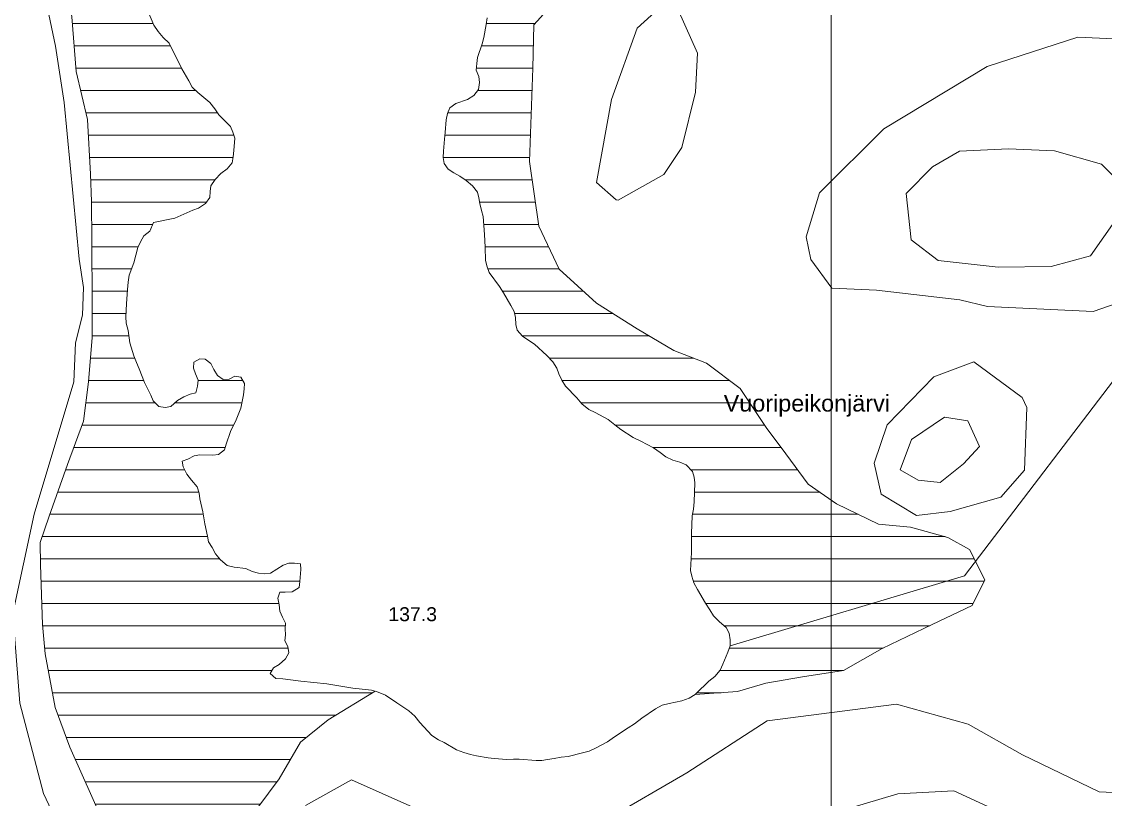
# Model space of a CAD drawing. Header units: millimetres. Extents: x 396621004 to 402046651, y 6785344214 to 6789799943.
# Drawn here: x 399961334 to 400155610, y 6787506448 to 6787645925 of the extents above; entities that cross this region are included whole.
import ezdxf
from ezdxf.xclip import XClip

# ---------------------------------------------------------------- set-up
doc = ezdxf.new("R2010")
doc.units = ezdxf.units.MM
doc.header["$MEASUREMENT"] = 0
doc.header["$XCLIPFRAME"] = 0
doc.layers.add('00 Tuodut piirustukset', color=7, linetype='Continuous')
for name, color, linetype, lineweight in [('02 Korkeuskayrat_Kynä_nro__2', 8, 'Continuous', 15), ('02 Nimistö_Kynä_nro__41', 7, 'Continuous', 35), ('02 Suot_Kynä_nro__101', 252, 'Continuous', 15), ('Scan 29 May 22 · 06·09·46_5_0_Kynä_nro__1', 7, 'Continuous', 13)]:
    doc.layers.add(name, color=color, linetype=linetype, lineweight=lineweight)
for name, color, linetype, lineweight, true_color in [('02 Korkeuskayrat_Kynä_nro__62', 7, 'Continuous', 20, 0xaaaaaa), ('02 Maaston rajat_Kynä_nro__82', 7, 'Continuous', 20, 0xaaaaaa), ('02 Suot_Kynä_nro__102', 7, 'Continuous', 15, 0xcccccc), ('02 Vesialueet_Kynä_nro__105', 7, 'Continuous', 15, 0xcae6ff)]:
    doc.layers.add(name, color=color, linetype=linetype, lineweight=lineweight, true_color=true_color)
doc.styles.add('LUOTU_TYYLI_5', font='')
doc.styles.get('LUOTU_TYYLI_5').set_extended_font_data('Arial')
picture_1 = doc.add_image_def('image2.tif', size_in_pixel=(4800, 4607))

# ---------------------------------------------------------------- blocks, each defined once
blk = doc.blocks.new('Piirustus_1_5', base_point=(400309650.450983, 6787462327.16161))
at = {"layer": 'Scan 29 May 22 · 06·09·46_5_0_Kynä_nro__1', "color": 7, "lineweight": 13}
image = blk.add_image(picture_1, insert=(400106450.4509832, 6787267311.606054), size_in_units=(406400.0000000233, 390031.11111111107), dxfattribs=at)
image.set_boundary_path([(-0.5, -0.5), (4799.5, 4606.5)])

msp = doc.modelspace()

# ---------------------------------------------------------------- hatches: boundary and pattern name
at = {"layer": '02 Suot_Kynä_nro__102', "linetype": 'Continuous', "lineweight": 15, "true_color": 0xcccccc}
h = msp.add_hatch(dxfattribs=at)
h.set_pattern_fill('KAJO___suo', color=254, style=0, pattern_type=2)
h.set_pattern_definition([(0, (1245072124.559879, 6788065563.660879), (0, 4000), [])])
h.paths.add_polyline_path([(399965575.3086034, 6787532544.166059), (399967344.2502383, 6787522931.967003), (399969989.2391587, 6787515790.333157), (399978084.2530203, 6787497586.168452), (399980788.2066623, 6787491694.820645), (399986676.2552469, 6787484383.147899), (399991587.1741657, 6787482382.690239), (399996557.057806, 6787481622.516328), (399999909.623381, 6787488474.083814), (400000945.7177671, 6787494185.390432), (400001594.3296996, 6787502167.216495), (400007507.6488785, 6787510129.037979), (400011348.779286, 6787516700.541393), (400016301.815863, 6787520711.459002), (400024725.3474572, 6787525862.637475), (400024068.3119928, 6787526022.674087), (400020690.4758235, 6787526362.751889), (400016040.6863831, 6787527192.941819), (400011365.6263484, 6787527633.042503), (400008147.83728, 6787528043.136323), (400006918.0016674, 6787528133.156919), (400005907.1778755, 6787528993.353713), (400006454.7074295, 6787530023.589408), (400007507.6488785, 6787530643.73128), (400008661.6727074, 6787531633.957824), (400009217.6257924, 6787532744.211824), (400009066.0022234, 6787533844.463538), (400008535.3197327, 6787534884.701521), (400008619.5550488, 6787535964.948657), (400008543.7432647, 6787537055.198081), (400008627.9785807, 6787538045.424623), (400008088.8725582, 6787539095.664895), (400007634.0018528, 6787540215.921184), (400007490.8018156, 6787541306.170609), (400007280.2135253, 6787542556.456646), (400007591.8841946, 6787543616.699205), (400008594.2844546, 6787543616.699205), (400009840.9671302, 6787543666.710648), (400011053.95568, 6787544426.884558), (400011222.4263119, 6787545497.129404), (400011382.4734122, 6787547647.62139), (400011306.6616279, 6787548657.852509), (400010245.2966466, 6787548817.889121), (400009234.4728557, 6787548817.889121), (400008206.8020005, 6787548437.802165), (400007069.6252358, 6787547747.644273), (400005924.0249393, 6787546987.470363), (400004837.3893632, 6787546917.454345), (400003767.6008509, 6787547007.474939), (400002630.4240857, 6787547327.548164), (400001518.5179154, 6787547877.674022), (399999446.3291427, 6787548117.72894), (399998149.1052777, 6787548377.788436), (399996995.0814496, 6787549388.019554), (399996076.9165053, 6787550468.266689), (399995470.4222308, 6787551598.525269), (399994855.5044241, 6787552648.765539), (399994628.0690708, 6787553668.998946), (399994181.6218967, 6787555869.502372), (399993802.562975, 6787557989.987492), (399993297.1510792, 6787560340.525241), (399993145.5275106, 6787561360.758648), (399992766.4685894, 6787562471.01265), (399991780.9153923, 6787563711.296399), (399990938.5622332, 6787564781.541246), (399990264.679706, 6787566071.836435), (399990113.0561365, 6787567082.067555), (399991149.1505226, 6787567472.156799), (399992277.9037569, 6787568072.294097), (399993297.1510792, 6787568222.328422), (399995613.622268, 6787568202.323844), (399996624.4460593, 6787568272.339863), (399997694.2345717, 6787569122.534368), (399998005.9052401, 6787570172.774638), (399998797.7172107, 6787572433.291796), (399999816.964533, 6787574513.767762), (400000600.3529711, 6787576624.250592), (400001088.9178038, 6787578974.788342), (400001248.9649045, 6787580045.033191), (400001257.388436, 6787581045.262021), (400000642.4706292, 6787582175.520598), (399999572.6821169, 6787582335.557211), (399998528.1641994, 6787581805.435931), (399997441.5286242, 6787581735.419912), (399996413.857769, 6787582435.580094), (399995807.3634945, 6787583565.838672), (399995268.2574724, 6787584606.076654), (399994249.0101496, 6787585386.255142), (399993255.033421, 6787585466.273449), (399992202.0919726, 6787584846.131574), (399992117.856656, 6787583775.886726), (399992496.9155781, 6787582735.648744), (399992951.7862841, 6787581625.394742), (399992867.5509684, 6787580545.147606), (399992539.0332361, 6787579334.870722), (399991519.7859129, 6787579104.81809), (399990399.4562106, 6787578654.715117), (399989262.2794455, 6787577974.559511), (399988099.8320856, 6787576904.314665), (399987080.5847633, 6787576754.28034), (399985934.9844663, 6787576914.316953), (399984932.5842068, 6787577924.548072), (399984477.7135009, 6787578964.786055), (399983340.5367353, 6787581215.30092), (399982371.8306019, 6787583685.866131), (399981916.9598955, 6787584806.122421), (399981470.5127209, 6787585996.394729), (399980720.818409, 6787588296.921038), (399980434.4183348, 6787590557.438192), (399980072.2064769, 6787591827.728806), (399980013.241755, 6787592987.994249), (399980114.3241349, 6787595298.522846), (399980316.4888926, 6787597909.120092), (399980417.5712725, 6787599219.41986), (399980594.4654357, 6787600439.699032), (399981462.0891895, 6787602690.2139), (399982144.3952491, 6787605420.838605), (399982607.6894861, 6787606461.076588), (399983231.0308248, 6787607501.314571), (399984300.8193371, 6787608341.506788), (399984966.2783329, 6787609911.866052), (399988815.832271, 6787610692.044539), (399992016.7742774, 6787612142.376343), (399993044.4451312, 6787612452.447279), (399994274.2807443, 6787613282.637208), (399995057.669183, 6787614372.886633), (399995141.9044987, 6787615453.133769), (399995217.716283, 6787616453.362598), (399996001.1047211, 6787617623.630328), (399997011.928512, 6787618703.877466), (399998165.952341, 6787619544.069684), (399999100.9643481, 6787620624.316819), (399999261.011448, 6787621694.561667), (399999345.2467637, 6787622844.824822), (399999522.1409273, 6787625005.319095), (399999218.8937904, 6787626105.570807), (399998755.599552, 6787627145.80879), (399996683.4107803, 6787629236.287045), (399995992.6811897, 6787630296.529605), (399995074.5162454, 6787631456.795048), (399992901.2450945, 6787633247.204653), (399991890.4213028, 6787634177.417465), (399991283.9270288, 6787635307.676042), (399990062.5149471, 6787637488.174891), (399988933.7617137, 6787639818.708065), (399988251.4556541, 6787641028.984948), (399987796.5849487, 6787642069.222931), (399986718.3729044, 6787643079.454051), (399985791.7844292, 6787644159.701187), (399985033.6665853, 6787645299.962053), (399984048.1133891, 6787647540.474632), (399983441.6191148, 6787648590.714904), (399982910.9366236, 6787649710.971193), (399982220.2070334, 6787650771.213753), (399980619.73603, 6787654071.968891), (399980333.3359563, 6787655322.25493), (399979499.4063282, 6787656552.536389), (399978294.8413107, 6787657882.840734), (399977191.3586718, 6787658663.019221), (399976509.0526125, 6787659803.280087), (399976205.8054746, 6787660823.513494), (399976129.9936904, 6787661833.74461), (399976450.0878912, 6787662974.005478), (399977081.8527604, 6787664084.259479), (399978176.9118683, 6787664304.309821), (399979255.1239121, 6787664224.291515), (399980249.1006397, 6787664144.273209), (399981276.7714944, 6787664444.341858), (399982397.1011962, 6787664904.44712), (399982708.7718661, 6787665954.687391), (399982793.0071813, 6787666954.916221), (399982489.7600442, 6787668065.170221), (399982489.7600442, 6787670075.63017), (399974984.3933944, 6787680588.035172), (399977275.5939875, 6787692640.792571), (399979979.5476289, 6787697021.794847), (399987131.1259528, 6787700202.522526), (399996262.2342005, 6787702783.112907), (400004871.0834894, 6787704893.595738), (400021195.887719, 6787708314.378337), (400028844.4544065, 6787704703.55226), (400036897.3506105, 6787700542.600328), (400044613.3055508, 6787694641.250232), (400048892.4596, 6787690170.227363), (400052548.2723124, 6787683218.636993), (400057930.909001, 6787675686.913905), (400061797.3100023, 6787667975.149628), (400063911.6164327, 6787661873.753765), (400044967.0938772, 6787656252.467741), (400044882.8585615, 6787654672.10619), (400045026.0585991, 6787653501.838458), (400045085.0233201, 6787651331.341898), (400045068.1762567, 6787650101.060435), (400044882.8585615, 6787647720.515821), (400044798.623246, 6787646640.268685), (400044621.7290822, 6787645419.989511), (400044208.9760343, 6787643059.449474), (400043888.8818336, 6787641929.190897), (400043080.2228006, 6787639518.639416), (400042920.1757002, 6787638448.394568), (400042819.0933207, 6787637218.113108), (400043273.9640276, 6787636097.856818), (400043425.5875962, 6787635007.607393), (400043248.6934325, 6787633787.328221), (400042389.49321, 6787632697.078796), (400041252.3164444, 6787631936.904885), (400039188.5512044, 6787631246.746993), (400038118.7626917, 6787630476.570794), (400037655.4684539, 6787629436.332811), (400037411.1860378, 6787628296.071945), (400037234.2918745, 6787626065.561655), (400037141.6330265, 6787624835.280193), (400036973.1623951, 6787622684.788209), (400036880.5035472, 6787621534.525055), (400037107.9388999, 6787620514.291647), (400037798.6684909, 6787619454.049088), (400038834.7628776, 6787618833.907214), (400039862.4337318, 6787618203.763051), (400041041.728155, 6787617423.584564), (400042128.3637305, 6787616483.369464), (400043038.1051425, 6787615333.10631), (400043265.5404958, 6787614312.872903), (400043501.3993803, 6787613282.637208), (400043787.7994546, 6787612032.351171), (400044091.046592, 6787611002.115477), (400044301.6348814, 6787607741.369489), (400044436.4113871, 6787605490.854624), (400044478.5290451, 6787603090.305431), (400044773.3526506, 6787601980.051431), (400045160.8351042, 6787600949.815736), (400046971.8943967, 6787598409.234508), (400047730.0122405, 6787597268.973641), (400049018.8125746, 6787594998.454198), (400049633.7303805, 6787593948.213926), (400049852.7422019, 6787592847.962214), (400049911.7069237, 6787591607.678464), (400050139.1422765, 6787590587.445058), (400051141.5425364, 6787589507.197922), (400052236.601643, 6787588727.019433), (400053272.6960292, 6787588106.87756), (400055504.9319023, 6787586076.413035), (400056574.7204142, 6787584906.145304), (400057257.0264738, 6787583775.886726), (400057644.5089264, 6787582735.648744), (400058175.1914176, 6787581615.392453), (400058857.4974762, 6787580555.149894), (400060862.2979957, 6787578464.671639), (400061780.4629395, 6787577394.426791), (400063018.7220837, 6787576364.191097), (400064130.6282541, 6787575814.06524), (400066506.0641633, 6787574543.774626), (400067668.5115236, 6787573603.559526), (400068755.1470997, 6787572753.365021), (400070970.5359081, 6787571343.042371), (400072309.8774322, 6787570692.893631), (400074609.5015576, 6787569512.623611), (400075780.3724484, 6787568642.42453), (400076799.6197717, 6787567872.248331), (400078071.5730425, 6787567302.117898), (400079351.9498442, 6787566892.024077), (400080472.279547, 6787566421.916528), (400081617.8798436, 6787565251.648796), (400081921.126981, 6787564221.4131), (400081996.9387653, 6787563211.181983), (400081887.4328549, 6787559820.40625), (400081786.3504754, 6787558510.106483), (400081533.6445274, 6787557299.829599), (400081440.9856803, 6787554139.106496), (400081407.2915536, 6787550738.328474), (400081230.39739, 6787547507.589354), (400081457.8327432, 6787546487.355947), (400081828.468133, 6787545297.08364), (400082510.7741926, 6787544086.806756), (400083942.7745633, 6787541656.250699), (400084692.4688753, 6787540435.971527), (400085383.1984664, 6787539375.728968), (400086461.4105096, 6787538285.479543), (400087615.4343381, 6787537275.248424), (400088154.5403607, 6787536225.008153), (400088373.552182, 6787535044.738133), (400088365.1286501, 6787533964.490997), (400087960.7991341, 6787532834.232419), (400087025.7871265, 6787530673.738147), (400086554.0693576, 6787529623.497875), (400085610.6338186, 6787528463.232433), (400084540.8453064, 6787527623.040215), (400082283.3388394, 6787525402.532213), (400082064.3270181, 6787525232.493312), (400089670.7760475, 6787525772.61688), (400094750.1655991, 6787527272.960125), (400101320.5202425, 6787528443.227856), (400108640.5691972, 6787529573.486434), (400115598.4062941, 6787533484.381159), (400124577.8909738, 6787537785.365128), (400131754.7398915, 6787541186.143149), (400133995.399296, 6787545827.20492), (400131266.1750588, 6787551228.440601), (400127366.0799314, 6787553428.944027), (400120703.0664401, 6787555269.365074), (400114966.6414249, 6787555809.488643), (400107393.8865217, 6787559450.321583), (400102314.4969705, 6787562961.124776), (400098330.1665258, 6787568422.374187), (400094809.1303196, 6787573113.447399), (400090159.3408802, 6787580115.049208), (400084128.0922585, 6787584676.092672), (400078240.0436739, 6787586976.618981), (400071669.6890306, 6787590817.497689), (400064391.7577335, 6787595438.554883), (400057695.0501164, 6787601539.950745), (400054072.9315311, 6787609241.712734), (400052405.0722753, 6787620844.367162), (400053003.1430188, 6787637598.200063), (400053146.3430558, 6787645359.975782), (400061367.7098917, 6787654462.058135), (400066573.4524165, 6787658462.973454), (400073632.371892, 6787659353.177114), (400082814.0213301, 6787667665.07869), (400081280.9385794, 6787677007.215961), (400078737.0320383, 6787686159.309754), (400078863.3850121, 6787693661.025979), (400079394.0675029, 6787699152.282255), (400081457.8327432, 6787705303.689559), (400085568.5161611, 6787712365.305099), (400089055.8582407, 6787721957.499578), (400094716.4714725, 6787729939.32564), (400097016.0955975, 6787735840.675735), (400096578.0719548, 6787746883.202018), (400092290.4943728, 6787751354.224886), (400086309.7869416, 6787751914.353032), (400078408.5143062, 6787754064.845016), (400070187.14747, 6787755465.165379), (400050391.8482244, 6787744732.710033), (400040174.1044002, 6787738581.30273), (400001653.2944211, 6787724288.03275), (400000010.7057595, 6787723767.913759), (399992185.2449088, 6787727348.73297), (399985715.9726449, 6787728178.922898), (399977848.3941362, 6787731079.586506), (399970789.4746598, 6787734950.472077), (399965347.8732502, 6787741231.909129), (399959341.8952239, 6787746303.069297), (399954313.0468616, 6787750814.101319), (399943219.2557522, 6787749363.769516), (399942216.8554927, 6787739401.490371), (399941964.1495447, 6787734400.346221), (399945897.9387994, 6787727938.867979), (399950252.9046338, 6787719947.039629), (399954144.5762303, 6787712745.392053), (399955298.6000588, 6787705913.829145), (399957884.6242579, 6787697521.909263), (399961397.2369323, 6787687819.689612), (399963376.7668575, 6787677457.318934), (399967226.3207954, 6787664484.35101), (399968439.3093449, 6787658663.019221), (399970343.0274853, 6787646790.30301), (399971101.1453291, 6787636978.058188), (399973164.9105691, 6787628356.085674), (399973670.3224649, 6787618563.84543), (399973838.7930973, 6787613672.726452), (399973923.0284134, 6787606591.106337), (399973981.9931344, 6787595518.573189), (399973981.9931344, 6787589267.143003), (399973333.3812019, 6787581345.330669), (399972440.4868528, 6787574293.717419), (399969525.9449204, 6787566481.930258), (399966266.0381936, 6787557259.820445), (399964623.449533, 6787552508.733503), (399964716.108381, 6787548527.822761), (399965095.1673027, 6787537825.374281)])

# ---------------------------------------------------------------- linework, layer by layer
at = {"layer": '02 Korkeuskayrat_Kynä_nro__2', "color": 8, "linetype": 'Continuous', "lineweight": 15, "flags": 128}
for points in [[(399974386.3226503, 6787488043.985416), (399965263.6379341, 6787507488.43387), (399961009.7544796, 6787523702.143202), (399959746.2247403, 6787539775.820498), (399963562.0845526, 6787557619.902824), (399970663.1216866, 6787581325.326093), (399970983.2158868, 6787588316.925613), (399972213.0514996, 6787593268.058322), (399972440.4868528, 6787598259.200183), (399971665.5219461, 6787603300.353486), (399968961.5683036, 6787631456.795048), (399967420.0620224, 6787641539.101652), (399961666.7899436, 6787668835.346421), (399952956.8582757, 6787697261.849765), (399941214.4552332, 6787724838.158607), (399929413.0874702, 6787751404.236329), (399916482.9664726, 6787775029.641292), (399905229.1282632, 6787791563.423849)], [(400163486.1834066, 6787507398.413275), (400154498.275196, 6787507808.507095), (400140784.7657607, 6787514440.024238), (400131021.8926433, 6787519901.273649), (400118176.0069618, 6787523492.095148), (400095011.2950785, 6787520551.422388), (400080564.9383941, 6787511199.282828), (400066169.1229001, 6787502857.374388)], [(400043004.4110159, 6787499906.69934), (400020446.1934071, 6787509958.99908), (400012224.8265717, 6787505327.939597)], [(400154944.7223705, 6787495775.754272), (400128477.9861017, 6787507998.550573), (400118437.1364412, 6787507458.427005), (400098136.4252998, 6787501387.038007)]]:
    msp.add_lwpolyline(points, dxfattribs=at)
for points in [[(400067921.2174711, 6787613962.792812), (400068266.5822672, 6787613882.774507), (400076487.9491024, 6787618513.833989), (400079714.1617031, 6787623364.943813), (400082165.4093971, 6787633267.209229), (400082485.5035979, 6787640258.80875), (400077953.6436002, 6787650481.147392), (400071686.5360944, 6787644759.838485), (400067087.2878439, 6787631956.909461), (400064408.6047972, 6787617063.502186)], [(400102002.8263011, 6787607331.27567), (400102819.9088655, 6787603280.348909), (400106585.2274888, 6787598109.165859), (400114579.1589708, 6787597739.081191), (400129514.0804878, 6787596048.694468), (400134467.1170648, 6787594828.415297), (400153445.3337461, 6787593948.213926), (400168708.7729952, 6787599259.429013), (400175068.5393482, 6787606971.193292), (400175894.0454444, 6787624955.307652), (400170401.9028449, 6787636217.884277), (400159687.1706575, 6787642719.371673), (400150699.2624465, 6787643129.465492), (400134441.8464701, 6787637878.264135), (400115910.0769629, 6787626705.708106), (400104369.8386794, 6787615223.081139)], [(400138249.2827505, 6787623094.88203), (400129471.9628298, 6787622704.792786), (400124603.161568, 6787619904.152062), (400119902.8309391, 6787615103.053679), (400120812.5723505, 6787606801.15439), (400125664.526549, 6787603090.305431), (400136370.8352053, 6787601890.030835), (400145889.4259061, 6787601990.053719), (400152973.6159767, 6787603950.502225), (400157758.1819223, 6787610762.060557), (400158027.7349336, 6787617253.545663), (400154902.6047119, 6787620394.264189), (400146487.4966501, 6787622744.801939)], [(400141534.4600726, 6787576714.271188), (400141130.1305557, 6787565481.701427), (400136901.5176955, 6787560670.600756), (400127770.4094478, 6787558090.010374), (400121730.7372948, 6787557369.845617), (400115396.2415357, 6787561160.712881), (400114149.5588601, 6787566721.985177), (400116474.4535799, 6787573623.564102), (400124872.7145793, 6787582245.536616), (400132007.445839, 6787584926.14988), (400140725.8010392, 6787578514.683081)], [(400126759.5856564, 6787575003.879888), (400130979.7749847, 6787574323.724283), (400133043.5402256, 6787569732.673955), (400130162.6924199, 6787566601.957717), (400126018.3148763, 6787563271.195713), (400122033.9844317, 6787563691.291821), (400118858.3130211, 6787565571.722022), (400120837.8429457, 6787570992.96228)]]:
    msp.add_lwpolyline(points, close=True, dxfattribs=at)
at = {"layer": '02 Maaston rajat_Kynä_nro__82', "color": 253, "linetype": 'Continuous', "lineweight": 20, "true_color": 0xaaaaaa, "flags": 128}
for points in [[(399973838.7930973, 6787613672.726452), (399973670.3224649, 6787618563.84543), (399973164.9105691, 6787628356.085674), (399971101.1453291, 6787636978.058188), (399970343.0274853, 6787646790.30301), (399968439.3093449, 6787658663.019221), (399967226.3207954, 6787664484.35101), (399963376.7668575, 6787677457.318934), (399961397.2369323, 6787687819.689612), (399957884.6242579, 6787697521.909263)], [(400061367.7098917, 6787654462.058135), (400053146.3430558, 6787645359.975782), (400053003.1430188, 6787637598.200063), (400052405.0722753, 6787620844.367162), (400054072.9315311, 6787609241.712734), (400057695.0501164, 6787601539.950745), (400064391.7577335, 6787595438.554883), (400071669.6890306, 6787590817.497689), (400078240.0436739, 6787586976.618981), (400084128.0922585, 6787584676.092672), (400090159.3408802, 6787580115.049208), (400094809.1303196, 6787573113.447399), (400098330.1665258, 6787568422.374187), (400102314.4969705, 6787562961.124776), (400107393.8865217, 6787559450.321583), (400114966.6414249, 6787555809.488643), (400120703.0664401, 6787555269.365074), (400127366.0799314, 6787553428.944027), (400131266.1750588, 6787551228.440601), (400133995.399296, 6787545827.20492), (400131754.7398915, 6787541186.143149), (400124577.8909738, 6787537785.365128), (400115598.4062941, 6787533484.381159), (400108640.5691972, 6787529573.486434), (400101320.5202425, 6787528443.227856), (400094750.1655991, 6787527272.960125), (400089670.7760475, 6787525772.61688), (400082064.3270181, 6787525232.493312)], [(399984048.1133891, 6787647540.474632), (399985033.6665853, 6787645299.962053), (399985791.7844292, 6787644159.701187), (399986718.3729044, 6787643079.454051), (399987796.5849487, 6787642069.222931), (399988251.4556541, 6787641028.984948), (399988933.7617137, 6787639818.708065), (399990062.5149471, 6787637488.174891), (399991283.9270288, 6787635307.676042), (399991890.4213028, 6787634177.417465), (399992901.2450945, 6787633247.204653), (399995074.5162454, 6787631456.795048), (399995992.6811897, 6787630296.529605), (399996683.4107803, 6787629236.287045), (399998755.599552, 6787627145.80879), (399999218.8937904, 6787626105.570807), (399999522.1409273, 6787625005.319095), (399999345.2467637, 6787622844.824822), (399999261.011448, 6787621694.561667), (399999100.9643481, 6787620624.316819), (399998165.952341, 6787619544.069684), (399997011.928512, 6787618703.877466), (399996001.1047211, 6787617623.630328), (399995217.716283, 6787616453.362598), (399995141.9044987, 6787615453.133769), (399995057.669183, 6787614372.886633), (399994274.2807443, 6787613282.637208), (399993044.4451312, 6787612452.447279), (399992016.7742774, 6787612142.376343), (399988815.832271, 6787610692.044539), (399984966.2783329, 6787609911.866052), (399984300.8193371, 6787608341.506788), (399983231.0308248, 6787607501.314571), (399982607.6894861, 6787606461.076588), (399982144.3952491, 6787605420.838605), (399981462.0891895, 6787602690.2139), (399980594.4654357, 6787600439.699032), (399980417.5712725, 6787599219.41986), (399980316.4888926, 6787597909.120092), (399980114.3241349, 6787595298.522846), (399980013.241755, 6787592987.994249), (399980072.2064769, 6787591827.728806), (399980434.4183348, 6787590557.438192), (399980720.818409, 6787588296.921038), (399981470.5127209, 6787585996.394729), (399981916.9598955, 6787584806.122421), (399982371.8306019, 6787583685.866131), (399983340.5367353, 6787581215.30092), (399984477.7135009, 6787578964.786055), (399984932.5842068, 6787577924.548072), (399985934.9844663, 6787576914.316953), (399987080.5847633, 6787576754.28034), (399988099.8320856, 6787576904.314665), (399989262.2794455, 6787577974.559511), (399990399.4562106, 6787578654.715117), (399991519.7859129, 6787579104.81809), (399992539.0332361, 6787579334.870722), (399992867.5509684, 6787580545.147606), (399992951.7862841, 6787581625.394742), (399992496.9155781, 6787582735.648744), (399992117.856656, 6787583775.886726), (399992202.0919726, 6787584846.131574), (399993255.033421, 6787585466.273449), (399994249.0101496, 6787585386.255142), (399995268.2574724, 6787584606.076654), (399995807.3634945, 6787583565.838672), (399996413.857769, 6787582435.580094), (399997441.5286242, 6787581735.419912), (399998528.1641994, 6787581805.435931), (399999572.6821169, 6787582335.557211), (400000642.4706292, 6787582175.520598), (400001257.388436, 6787581045.262021), (400001248.9649045, 6787580045.033191), (400001088.9178038, 6787578974.788342), (400000600.3529711, 6787576624.250592), (399999816.964533, 6787574513.767762), (399998797.7172107, 6787572433.291796), (399998005.9052401, 6787570172.774638), (399997694.2345717, 6787569122.534368), (399996624.4460593, 6787568272.339863), (399995613.622268, 6787568202.323844), (399993297.1510792, 6787568222.328422), (399992277.9037569, 6787568072.294097), (399991149.1505226, 6787567472.156799), (399990113.0561365, 6787567082.067555), (399990264.679706, 6787566071.836435), (399990938.5622332, 6787564781.541246), (399991780.9153923, 6787563711.296399), (399992766.4685894, 6787562471.01265), (399993145.5275106, 6787561360.758648), (399993297.1510792, 6787560340.525241), (399993802.562975, 6787557989.987492), (399994181.6218967, 6787555869.502372), (399994628.0690708, 6787553668.998946), (399994855.5044241, 6787552648.765539), (399995470.4222308, 6787551598.525269), (399996076.9165053, 6787550468.266689), (399996995.0814496, 6787549388.019554), (399998149.1052777, 6787548377.788436), (399999446.3291427, 6787548117.72894), (400001518.5179154, 6787547877.674022), (400002630.4240857, 6787547327.548164), (400003767.6008509, 6787547007.474939), (400004837.3893632, 6787546917.454345), (400005924.0249393, 6787546987.470363), (400007069.6252358, 6787547747.644273), (400008206.8020005, 6787548437.802165), (400009234.4728557, 6787548817.889121), (400010245.2966466, 6787548817.889121), (400011306.6616279, 6787548657.852509), (400011382.4734122, 6787547647.62139), (400011222.4263119, 6787545497.129404), (400011053.95568, 6787544426.884558), (400009840.9671302, 6787543666.710648), (400008594.2844546, 6787543616.699205), (400007591.8841946, 6787543616.699205), (400007280.2135253, 6787542556.456646), (400007490.8018156, 6787541306.170609), (400007634.0018528, 6787540215.921184), (400008088.8725582, 6787539095.664895), (400008627.9785807, 6787538045.424623), (400008543.7432647, 6787537055.198081), (400008619.5550488, 6787535964.948657), (400008535.3197327, 6787534884.701521), (400009066.0022234, 6787533844.463538), (400009217.6257924, 6787532744.211824), (400008661.6727074, 6787531633.957824), (400007507.6488785, 6787530643.73128), (400006454.7074295, 6787530023.589408), (400005907.1778755, 6787528993.353713), (400006918.0016674, 6787528133.156919), (400008147.83728, 6787528043.136323), (400011365.6263484, 6787527633.042503), (400016040.6863831, 6787527192.941819), (400020690.4758235, 6787526362.751889), (400024068.3119928, 6787526022.674087), (400024725.3474572, 6787525862.637475)], [(400088365.1286501, 6787533964.490997), (400088373.552182, 6787535044.738133), (400088154.5403607, 6787536225.008153), (400087615.4343381, 6787537275.248424), (400086461.4105096, 6787538285.479543), (400085383.1984664, 6787539375.728968), (400084692.4688753, 6787540435.971527), (400083942.7745633, 6787541656.250699), (400082510.7741926, 6787544086.806756), (400081828.468133, 6787545297.08364), (400081457.8327432, 6787546487.355947), (400081230.39739, 6787547507.589354), (400081407.2915536, 6787550738.328474), (400081440.9856803, 6787554139.106496), (400081533.6445274, 6787557299.829599), (400081786.3504754, 6787558510.106483), (400081887.4328549, 6787559820.40625), (400081996.9387653, 6787563211.181983), (400081921.126981, 6787564221.4131), (400081617.8798436, 6787565251.648796), (400080472.279547, 6787566421.916528), (400079351.9498442, 6787566892.024077), (400078071.5730425, 6787567302.117898), (400076799.6197717, 6787567872.248331), (400075780.3724484, 6787568642.42453), (400074609.5015576, 6787569512.623611), (400072309.8774322, 6787570692.893631), (400070970.5359081, 6787571343.042371), (400068755.1470997, 6787572753.365021), (400067668.5115236, 6787573603.559526), (400066506.0641633, 6787574543.774626), (400064130.6282541, 6787575814.06524), (400063018.7220837, 6787576364.191097), (400061780.4629395, 6787577394.426791), (400060862.2979957, 6787578464.671639), (400058857.4974762, 6787580555.149894), (400058175.1914176, 6787581615.392453), (400057644.5089264, 6787582735.648744), (400057257.0264738, 6787583775.886726), (400056574.7204142, 6787584906.145304), (400055504.9319023, 6787586076.413035), (400053272.6960292, 6787588106.87756), (400052236.601643, 6787588727.019433), (400051141.5425364, 6787589507.197922), (400050139.1422765, 6787590587.445058), (400049911.7069237, 6787591607.678464), (400049852.7422019, 6787592847.962214), (400049633.7303805, 6787593948.213926), (400049018.8125746, 6787594998.454198), (400047730.0122405, 6787597268.973641), (400046971.8943967, 6787598409.234508), (400045160.8351042, 6787600949.815736), (400044773.3526506, 6787601980.051431), (400044478.5290451, 6787603090.305431), (400044436.4113871, 6787605490.854624), (400044301.6348814, 6787607741.369489), (400044091.046592, 6787611002.115477), (400043787.7994546, 6787612032.351171), (400043501.3993803, 6787613282.637208), (400043265.5404958, 6787614312.872903), (400043038.1051425, 6787615333.10631), (400042128.3637305, 6787616483.369464), (400041041.728155, 6787617423.584564), (400039862.4337318, 6787618203.763051), (400038834.7628776, 6787618833.907214), (400037798.6684909, 6787619454.049088), (400037107.9388999, 6787620514.291647), (400036880.5035472, 6787621534.525055), (400036973.1623951, 6787622684.788209), (400037141.6330265, 6787624835.280193), (400037234.2918745, 6787626065.561655), (400037411.1860378, 6787628296.071945), (400037655.4684539, 6787629436.332811), (400038118.7626917, 6787630476.570794), (400039188.5512044, 6787631246.746993), (400041252.3164444, 6787631936.904885), (400042389.49321, 6787632697.078796), (400043248.6934325, 6787633787.328221), (400043425.5875962, 6787635007.607393), (400043273.9640276, 6787636097.856818), (400042819.0933207, 6787637218.113108), (400042920.1757002, 6787638448.394568), (400043080.2228006, 6787639518.639416), (400043888.8818336, 6787641929.190897), (400044208.9760343, 6787643059.449474), (400044621.7290822, 6787645419.989511), (400044798.623246, 6787646640.268685)], [(399973838.7930973, 6787613672.726452), (399973923.0284134, 6787606591.106337), (399973981.9931344, 6787595518.573189), (399973981.9931344, 6787589267.143003), (399973333.3812019, 6787581345.330669), (399972440.4868528, 6787574293.717419), (399969525.9449204, 6787566481.930258), (399966266.0381936, 6787557259.820445), (399964623.449533, 6787552508.733503), (399964716.108381, 6787548527.822761)], [(400024725.3474572, 6787525862.637475), (400016301.815863, 6787520711.459002), (400011348.779286, 6787516700.541393), (400007507.6488785, 6787510129.037979), (400001594.3296996, 6787502167.216495), (400000945.7177671, 6787494185.390432), (399999909.623381, 6787488474.083814), (399996557.057806, 6787481622.516328), (399991587.1741657, 6787482382.690239), (399986676.2552469, 6787484383.147899), (399980788.2066623, 6787491694.820645), (399978084.2530203, 6787497586.168452), (399969989.2391587, 6787515790.333157), (399967344.2502383, 6787522931.967003), (399965575.3086034, 6787532544.166059), (399965095.1673027, 6787537825.374281), (399964716.108381, 6787548527.822761)], [(400082064.3270181, 6787525232.493312), (400082283.3388394, 6787525402.532213), (400084540.8453064, 6787527623.040215), (400085610.6338186, 6787528463.232433), (400086554.0693576, 6787529623.497875), (400087025.7871265, 6787530673.738147), (400087960.7991341, 6787532834.232419), (400088365.1286501, 6787533964.490997)], [(400024725.3474572, 6787525862.637475), (400025272.8770102, 6787525692.598574), (400026544.8302815, 6787525132.470429), (400028600.17199, 6787523732.150067), (400030731.3254837, 6787522331.829706), (400031817.9610592, 6787521391.614605), (400032727.7024711, 6787520241.35145), (400034867.2794963, 6787517910.818277), (400036046.5739194, 6787517120.6375), (400037082.6683056, 6787516650.529951), (400039298.057115, 6787515320.225608), (400040578.4339172, 6787514840.115769), (400041791.422467, 6787514510.040256), (400042852.7874473, 6787514269.985336), (400044983.9409411, 6787513869.893805), (400046062.1529852, 6787513789.875498), (400048285.965326, 6787513609.834309), (400049524.2244697, 6787513669.848039), (400050535.0482615, 6787513669.848039), (400053601.2137613, 6787513429.793119), (400054603.6140208, 6787513429.793119), (400055622.8613446, 6787513579.827443), (400056802.1557668, 6787513799.877787), (400058057.2619748, 6787514009.925841), (400059295.5211194, 6787514139.955588), (400061898.3923818, 6787514790.104328), (400063086.1103369, 6787515080.170689), (400064206.4400383, 6787515610.291968), (400066379.71119, 6787516760.555122), (400067609.5468026, 6787517660.76107), (400070052.3709652, 6787519251.124909), (400071197.9712617, 6787520011.298819), (400072512.0421907, 6787520991.523072), (400074954.8663527, 6787522651.902931), (400076167.8549025, 6787523332.058536), (400077431.3846414, 6787523622.124896), (400079714.1617031, 6787524132.241599), (400080977.691442, 6787524572.342284), (400082064.3270181, 6787525232.493312)]]:
    msp.add_lwpolyline(points, dxfattribs=at)
at = {"layer": '02 Suot_Kynä_nro__101', "color": 252, "linetype": 'Continuous', "lineweight": 15, "flags": 128}
for points in [[(399978084.2530203, 6787497586.168452), (399969989.2391587, 6787515790.333157), (399967344.2502383, 6787522931.967003), (399965575.3086034, 6787532544.166059), (399965095.1673027, 6787537825.374281), (399964716.108381, 6787548527.822761), (399964623.449533, 6787552508.733503), (399966266.0381936, 6787557259.820445), (399969525.9449204, 6787566481.930258), (399972440.4868528, 6787574293.717419), (399973333.3812019, 6787581345.330669), (399973981.9931344, 6787589267.143003), (399973981.9931344, 6787595518.573189), (399973923.0284134, 6787606591.106337), (399973838.7930973, 6787613672.726452), (399973670.3224649, 6787618563.84543), (399973164.9105691, 6787628356.085674), (399971101.1453291, 6787636978.058188), (399970343.0274853, 6787646790.30301), (399968439.3093449, 6787658663.019221), (399967226.3207954, 6787664484.35101), (399963376.7668575, 6787677457.318934), (399961397.2369323, 6787687819.689612), (399957884.6242579, 6787697521.909263)], [(400061367.7098917, 6787654462.058135), (400053146.3430558, 6787645359.975782), (400053003.1430188, 6787637598.200063), (400052405.0722753, 6787620844.367162), (400054072.9315311, 6787609241.712734), (400057695.0501164, 6787601539.950745), (400064391.7577335, 6787595438.554883), (400071669.6890306, 6787590817.497689), (400078240.0436739, 6787586976.618981), (400084128.0922585, 6787584676.092672), (400090159.3408802, 6787580115.049208), (400094809.1303196, 6787573113.447399), (400098330.1665258, 6787568422.374187), (400102314.4969705, 6787562961.124776), (400107393.8865217, 6787559450.321583), (400114966.6414249, 6787555809.488643), (400120703.0664401, 6787555269.365074), (400127366.0799314, 6787553428.944027), (400131266.1750588, 6787551228.440601), (400133995.399296, 6787545827.20492), (400131754.7398915, 6787541186.143149), (400124577.8909738, 6787537785.365128), (400115598.4062941, 6787533484.381159), (400108640.5691972, 6787529573.486434), (400101320.5202425, 6787528443.227856), (400094750.1655991, 6787527272.960125), (400089670.7760475, 6787525772.61688), (400082064.3270181, 6787525232.493312), (400082283.3388394, 6787525402.532213), (400084540.8453064, 6787527623.040215), (400085610.6338186, 6787528463.232433), (400086554.0693576, 6787529623.497875), (400087025.7871265, 6787530673.738147), (400087960.7991341, 6787532834.232419), (400088365.1286501, 6787533964.490997), (400088373.552182, 6787535044.738133), (400088154.5403607, 6787536225.008153), (400087615.4343381, 6787537275.248424), (400086461.4105096, 6787538285.479543), (400085383.1984664, 6787539375.728968), (400084692.4688753, 6787540435.971527), (400083942.7745633, 6787541656.250699), (400082510.7741926, 6787544086.806756), (400081828.468133, 6787545297.08364), (400081457.8327432, 6787546487.355947), (400081230.39739, 6787547507.589354), (400081407.2915536, 6787550738.328474), (400081440.9856803, 6787554139.106496), (400081533.6445274, 6787557299.829599), (400081786.3504754, 6787558510.106483), (400081887.4328549, 6787559820.40625), (400081996.9387653, 6787563211.181983), (400081921.126981, 6787564221.4131), (400081617.8798436, 6787565251.648796), (400080472.279547, 6787566421.916528), (400079351.9498442, 6787566892.024077), (400078071.5730425, 6787567302.117898), (400076799.6197717, 6787567872.248331), (400075780.3724484, 6787568642.42453), (400074609.5015576, 6787569512.623611), (400072309.8774322, 6787570692.893631), (400070970.5359081, 6787571343.042371), (400068755.1470997, 6787572753.365021), (400067668.5115236, 6787573603.559526), (400066506.0641633, 6787574543.774626), (400064130.6282541, 6787575814.06524), (400063018.7220837, 6787576364.191097), (400061780.4629395, 6787577394.426791), (400060862.2979957, 6787578464.671639), (400058857.4974762, 6787580555.149894), (400058175.1914176, 6787581615.392453), (400057644.5089264, 6787582735.648744), (400057257.0264738, 6787583775.886726), (400056574.7204142, 6787584906.145304), (400055504.9319023, 6787586076.413035), (400053272.6960292, 6787588106.87756), (400052236.601643, 6787588727.019433), (400051141.5425364, 6787589507.197922), (400050139.1422765, 6787590587.445058), (400049911.7069237, 6787591607.678464), (400049852.7422019, 6787592847.962214), (400049633.7303805, 6787593948.213926), (400049018.8125746, 6787594998.454198), (400047730.0122405, 6787597268.973641), (400046971.8943967, 6787598409.234508), (400045160.8351042, 6787600949.815736), (400044773.3526506, 6787601980.051431), (400044478.5290451, 6787603090.305431), (400044436.4113871, 6787605490.854624), (400044301.6348814, 6787607741.369489), (400044091.046592, 6787611002.115477), (400043787.7994546, 6787612032.351171), (400043501.3993803, 6787613282.637208), (400043265.5404958, 6787614312.872903), (400043038.1051425, 6787615333.10631), (400042128.3637305, 6787616483.369464), (400041041.728155, 6787617423.584564), (400039862.4337318, 6787618203.763051), (400038834.7628776, 6787618833.907214), (400037798.6684909, 6787619454.049088), (400037107.9388999, 6787620514.291647), (400036880.5035472, 6787621534.525055), (400036973.1623951, 6787622684.788209), (400037141.6330265, 6787624835.280193), (400037234.2918745, 6787626065.561655), (400037411.1860378, 6787628296.071945), (400037655.4684539, 6787629436.332811), (400038118.7626917, 6787630476.570794), (400039188.5512044, 6787631246.746993), (400041252.3164444, 6787631936.904885), (400042389.49321, 6787632697.078796), (400043248.6934325, 6787633787.328221), (400043425.5875962, 6787635007.607393), (400043273.9640276, 6787636097.856818), (400042819.0933207, 6787637218.113108), (400042920.1757002, 6787638448.394568), (400043080.2228006, 6787639518.639416), (400043888.8818336, 6787641929.190897), (400044208.9760343, 6787643059.449474), (400044621.7290822, 6787645419.989511), (400044798.623246, 6787646640.268685)], [(399984048.1133891, 6787647540.474632), (399985033.6665853, 6787645299.962053), (399985791.7844292, 6787644159.701187), (399986718.3729044, 6787643079.454051), (399987796.5849487, 6787642069.222931), (399988251.4556541, 6787641028.984948), (399988933.7617137, 6787639818.708065), (399990062.5149471, 6787637488.174891), (399991283.9270288, 6787635307.676042), (399991890.4213028, 6787634177.417465), (399992901.2450945, 6787633247.204653), (399995074.5162454, 6787631456.795048), (399995992.6811897, 6787630296.529605), (399996683.4107803, 6787629236.287045), (399998755.599552, 6787627145.80879), (399999218.8937904, 6787626105.570807), (399999522.1409273, 6787625005.319095), (399999345.2467637, 6787622844.824822), (399999261.011448, 6787621694.561667), (399999100.9643481, 6787620624.316819), (399998165.952341, 6787619544.069684), (399997011.928512, 6787618703.877466), (399996001.1047211, 6787617623.630328), (399995217.716283, 6787616453.362598), (399995141.9044987, 6787615453.133769), (399995057.669183, 6787614372.886633), (399994274.2807443, 6787613282.637208), (399993044.4451312, 6787612452.447279), (399992016.7742774, 6787612142.376343), (399988815.832271, 6787610692.044539), (399984966.2783329, 6787609911.866052), (399984300.8193371, 6787608341.506788), (399983231.0308248, 6787607501.314571), (399982607.6894861, 6787606461.076588), (399982144.3952491, 6787605420.838605), (399981462.0891895, 6787602690.2139), (399980594.4654357, 6787600439.699032), (399980417.5712725, 6787599219.41986), (399980316.4888926, 6787597909.120092), (399980114.3241349, 6787595298.522846), (399980013.241755, 6787592987.994249), (399980072.2064769, 6787591827.728806), (399980434.4183348, 6787590557.438192), (399980720.818409, 6787588296.921038), (399981470.5127209, 6787585996.394729), (399981916.9598955, 6787584806.122421), (399982371.8306019, 6787583685.866131), (399983340.5367353, 6787581215.30092), (399984477.7135009, 6787578964.786055), (399984932.5842068, 6787577924.548072), (399985934.9844663, 6787576914.316953), (399987080.5847633, 6787576754.28034), (399988099.8320856, 6787576904.314665), (399989262.2794455, 6787577974.559511), (399990399.4562106, 6787578654.715117), (399991519.7859129, 6787579104.81809), (399992539.0332361, 6787579334.870722), (399992867.5509684, 6787580545.147606), (399992951.7862841, 6787581625.394742), (399992496.9155781, 6787582735.648744), (399992117.856656, 6787583775.886726), (399992202.0919726, 6787584846.131574), (399993255.033421, 6787585466.273449), (399994249.0101496, 6787585386.255142), (399995268.2574724, 6787584606.076654), (399995807.3634945, 6787583565.838672), (399996413.857769, 6787582435.580094), (399997441.5286242, 6787581735.419912), (399998528.1641994, 6787581805.435931), (399999572.6821169, 6787582335.557211), (400000642.4706292, 6787582175.520598), (400001257.388436, 6787581045.262021), (400001248.9649045, 6787580045.033191), (400001088.9178038, 6787578974.788342), (400000600.3529711, 6787576624.250592), (399999816.964533, 6787574513.767762), (399998797.7172107, 6787572433.291796), (399998005.9052401, 6787570172.774638), (399997694.2345717, 6787569122.534368), (399996624.4460593, 6787568272.339863), (399995613.622268, 6787568202.323844), (399993297.1510792, 6787568222.328422), (399992277.9037569, 6787568072.294097), (399991149.1505226, 6787567472.156799), (399990113.0561365, 6787567082.067555), (399990264.679706, 6787566071.836435), (399990938.5622332, 6787564781.541246), (399991780.9153923, 6787563711.296399), (399992766.4685894, 6787562471.01265), (399993145.5275106, 6787561360.758648), (399993297.1510792, 6787560340.525241), (399993802.562975, 6787557989.987492), (399994181.6218967, 6787555869.502372), (399994628.0690708, 6787553668.998946), (399994855.5044241, 6787552648.765539), (399995470.4222308, 6787551598.525269), (399996076.9165053, 6787550468.266689), (399996995.0814496, 6787549388.019554), (399998149.1052777, 6787548377.788436), (399999446.3291427, 6787548117.72894), (400001518.5179154, 6787547877.674022), (400002630.4240857, 6787547327.548164), (400003767.6008509, 6787547007.474939), (400004837.3893632, 6787546917.454345), (400005924.0249393, 6787546987.470363), (400007069.6252358, 6787547747.644273), (400008206.8020005, 6787548437.802165), (400009234.4728557, 6787548817.889121), (400010245.2966466, 6787548817.889121), (400011306.6616279, 6787548657.852509), (400011382.4734122, 6787547647.62139), (400011222.4263119, 6787545497.129404), (400011053.95568, 6787544426.884558), (400009840.9671302, 6787543666.710648), (400008594.2844546, 6787543616.699205), (400007591.8841946, 6787543616.699205), (400007280.2135253, 6787542556.456646), (400007490.8018156, 6787541306.170609), (400007634.0018528, 6787540215.921184), (400008088.8725582, 6787539095.664895), (400008627.9785807, 6787538045.424623), (400008543.7432647, 6787537055.198081), (400008619.5550488, 6787535964.948657), (400008535.3197327, 6787534884.701521), (400009066.0022234, 6787533844.463538), (400009217.6257924, 6787532744.211824), (400008661.6727074, 6787531633.957824), (400007507.6488785, 6787530643.73128), (400006454.7074295, 6787530023.589408), (400005907.1778755, 6787528993.353713), (400006918.0016674, 6787528133.156919), (400008147.83728, 6787528043.136323), (400011365.6263484, 6787527633.042503), (400016040.6863831, 6787527192.941819), (400020690.4758235, 6787526362.751889), (400024068.3119928, 6787526022.674087), (400024725.3474572, 6787525862.637475), (400016301.815863, 6787520711.459002), (400011348.779286, 6787516700.541393), (400007507.6488785, 6787510129.037979), (400001594.3296996, 6787502167.216495)]]:
    msp.add_lwpolyline(points, dxfattribs=at)
at = {"layer": '02 Vesialueet_Kynä_nro__105', "color": 254, "linetype": 'Continuous', "lineweight": 15, "true_color": 0xcae6ff, "flags": 128}
for points in [[(400044798.623246, 6787646640.268685), (400044621.7290822, 6787645419.989511), (400044208.9760343, 6787643059.449474), (400043888.8818336, 6787641929.190897), (400043080.2228006, 6787639518.639416), (400042920.1757002, 6787638448.394568), (400042819.0933207, 6787637218.113108), (400043273.9640276, 6787636097.856818), (400043425.5875962, 6787635007.607393), (400043248.6934325, 6787633787.328221), (400042389.49321, 6787632697.078796), (400041252.3164444, 6787631936.904885), (400039188.5512044, 6787631246.746993), (400038118.7626917, 6787630476.570794), (400037655.4684539, 6787629436.332811), (400037411.1860378, 6787628296.071945), (400037234.2918745, 6787626065.561655), (400037141.6330265, 6787624835.280193), (400036973.1623951, 6787622684.788209), (400036880.5035472, 6787621534.525055), (400037107.9388999, 6787620514.291647), (400037798.6684909, 6787619454.049088), (400038834.7628776, 6787618833.907214), (400039862.4337318, 6787618203.763051), (400041041.728155, 6787617423.584564), (400042128.3637305, 6787616483.369464), (400043038.1051425, 6787615333.10631), (400043265.5404958, 6787614312.872903), (400043501.3993803, 6787613282.637208), (400043787.7994546, 6787612032.351171), (400044091.046592, 6787611002.115477), (400044301.6348814, 6787607741.369489), (400044436.4113871, 6787605490.854624), (400044478.5290451, 6787603090.305431), (400044773.3526506, 6787601980.051431), (400045160.8351042, 6787600949.815736), (400046971.8943967, 6787598409.234508), (400047730.0122405, 6787597268.973641), (400049018.8125746, 6787594998.454198), (400049633.7303805, 6787593948.213926), (400049852.7422019, 6787592847.962214), (400049911.7069237, 6787591607.678464), (400050139.1422765, 6787590587.445058), (400051141.5425364, 6787589507.197922), (400052236.601643, 6787588727.019433), (400053272.6960292, 6787588106.87756), (400055504.9319023, 6787586076.413035), (400056574.7204142, 6787584906.145304), (400057257.0264738, 6787583775.886726), (400057644.5089264, 6787582735.648744), (400058175.1914176, 6787581615.392453), (400058857.4974762, 6787580555.149894), (400060862.2979957, 6787578464.671639), (400061780.4629395, 6787577394.426791), (400063018.7220837, 6787576364.191097), (400064130.6282541, 6787575814.06524), (400066506.0641633, 6787574543.774626), (400067668.5115236, 6787573603.559526), (400068755.1470997, 6787572753.365021), (400070970.5359081, 6787571343.042371), (400072309.8774322, 6787570692.893631), (400074609.5015576, 6787569512.623611), (400075780.3724484, 6787568642.42453), (400076799.6197717, 6787567872.248331), (400078071.5730425, 6787567302.117898), (400079351.9498442, 6787566892.024077), (400080472.279547, 6787566421.916528), (400081617.8798436, 6787565251.648796), (400081921.126981, 6787564221.4131), (400081996.9387653, 6787563211.181983), (400081887.4328549, 6787559820.40625), (400081786.3504754, 6787558510.106483), (400081533.6445274, 6787557299.829599), (400081440.9856803, 6787554139.106496), (400081407.2915536, 6787550738.328474), (400081230.39739, 6787547507.589354), (400081457.8327432, 6787546487.355947), (400081828.468133, 6787545297.08364), (400082510.7741926, 6787544086.806756), (400083942.7745633, 6787541656.250699), (400084692.4688753, 6787540435.971527), (400085383.1984664, 6787539375.728968), (400086461.4105096, 6787538285.479543), (400087615.4343381, 6787537275.248424), (400088154.5403607, 6787536225.008153), (400088373.552182, 6787535044.738133), (400088365.1286501, 6787533964.490997), (400087960.7991341, 6787532834.232419), (400087025.7871265, 6787530673.738147), (400086554.0693576, 6787529623.497875), (400085610.6338186, 6787528463.232433), (400084540.8453064, 6787527623.040215), (400082283.3388394, 6787525402.532213), (400082064.3270181, 6787525232.493312), (400080977.691442, 6787524572.342284), (400079714.1617031, 6787524132.241599), (400077431.3846414, 6787523622.124896), (400076167.8549025, 6787523332.058536), (400074954.8663527, 6787522651.902931), (400072512.0421907, 6787520991.523072), (400071197.9712617, 6787520011.298819), (400070052.3709652, 6787519251.124909), (400067609.5468026, 6787517660.76107), (400066379.71119, 6787516760.555122), (400064206.4400383, 6787515610.291968), (400063086.1103369, 6787515080.170689), (400061898.3923818, 6787514790.104328), (400059295.5211194, 6787514139.955588), (400058057.2619748, 6787514009.925841), (400056802.1557668, 6787513799.877787), (400055622.8613446, 6787513579.827443), (400054603.6140208, 6787513429.793119), (400053601.2137613, 6787513429.793119), (400050535.0482615, 6787513669.848039), (400049524.2244697, 6787513669.848039), (400048285.965326, 6787513609.834309), (400046062.1529852, 6787513789.875498), (400044983.9409411, 6787513869.893805), (400042852.7874473, 6787514269.985336), (400041791.422467, 6787514510.040256), (400040578.4339172, 6787514840.115769), (400039298.057115, 6787515320.225608), (400037082.6683056, 6787516650.529951), (400036046.5739194, 6787517120.6375), (400034867.2794963, 6787517910.818277), (400032727.7024711, 6787520241.35145), (400031817.9610592, 6787521391.614605), (400030731.3254837, 6787522331.829706), (400028600.17199, 6787523732.150067), (400026544.8302815, 6787525132.470429), (400025272.8770102, 6787525692.598574), (400024725.3474572, 6787525862.637475), (400024068.3119928, 6787526022.674087), (400020690.4758235, 6787526362.751889), (400016040.6863831, 6787527192.941819), (400011365.6263484, 6787527633.042503), (400008147.83728, 6787528043.136323), (400006918.0016674, 6787528133.156919), (400005907.1778755, 6787528993.353713), (400006454.7074295, 6787530023.589408), (400007507.6488785, 6787530643.73128), (400008661.6727074, 6787531633.957824), (400009217.6257924, 6787532744.211824), (400009066.0022234, 6787533844.463538), (400008535.3197327, 6787534884.701521), (400008619.5550488, 6787535964.948657), (400008543.7432647, 6787537055.198081), (400008627.9785807, 6787538045.424623), (400008088.8725582, 6787539095.664895), (400007634.0018528, 6787540215.921184), (400007490.8018156, 6787541306.170609), (400007280.2135253, 6787542556.456646), (400007591.8841946, 6787543616.699205), (400008594.2844546, 6787543616.699205), (400009840.9671302, 6787543666.710648), (400011053.95568, 6787544426.884558), (400011222.4263119, 6787545497.129404), (400011382.4734122, 6787547647.62139), (400011306.6616279, 6787548657.852509), (400010245.2966466, 6787548817.889121), (400009234.4728557, 6787548817.889121), (400008206.8020005, 6787548437.802165), (400007069.6252358, 6787547747.644273), (400005924.0249393, 6787546987.470363), (400004837.3893632, 6787546917.454345), (400003767.6008509, 6787547007.474939), (400002630.4240857, 6787547327.548164), (400001518.5179154, 6787547877.674022), (399999446.3291427, 6787548117.72894), (399998149.1052777, 6787548377.788436), (399996995.0814496, 6787549388.019554), (399996076.9165053, 6787550468.266689), (399995470.4222308, 6787551598.525269), (399994855.5044241, 6787552648.765539), (399994628.0690708, 6787553668.998946), (399994181.6218967, 6787555869.502372), (399993802.562975, 6787557989.987492), (399993297.1510792, 6787560340.525241), (399993145.5275106, 6787561360.758648), (399992766.4685894, 6787562471.01265), (399991780.9153923, 6787563711.296399), (399990938.5622332, 6787564781.541246), (399990264.679706, 6787566071.836435), (399990113.0561365, 6787567082.067555), (399991149.1505226, 6787567472.156799), (399992277.9037569, 6787568072.294097), (399993297.1510792, 6787568222.328422), (399995613.622268, 6787568202.323844), (399996624.4460593, 6787568272.339863), (399997694.2345717, 6787569122.534368), (399998005.9052401, 6787570172.774638), (399998797.7172107, 6787572433.291796), (399999816.964533, 6787574513.767762), (400000600.3529711, 6787576624.250592), (400001088.9178038, 6787578974.788342), (400001248.9649045, 6787580045.033191), (400001257.388436, 6787581045.262021), (400000642.4706292, 6787582175.520598), (399999572.6821169, 6787582335.557211), (399998528.1641994, 6787581805.435931), (399997441.5286242, 6787581735.419912), (399996413.857769, 6787582435.580094), (399995807.3634945, 6787583565.838672), (399995268.2574724, 6787584606.076654), (399994249.0101496, 6787585386.255142), (399993255.033421, 6787585466.273449), (399992202.0919726, 6787584846.131574), (399992117.856656, 6787583775.886726), (399992496.9155781, 6787582735.648744), (399992951.7862841, 6787581625.394742), (399992867.5509684, 6787580545.147606), (399992539.0332361, 6787579334.870722), (399991519.7859129, 6787579104.81809), (399990399.4562106, 6787578654.715117), (399989262.2794455, 6787577974.559511), (399988099.8320856, 6787576904.314665), (399987080.5847633, 6787576754.28034), (399985934.9844663, 6787576914.316953), (399984932.5842068, 6787577924.548072), (399984477.7135009, 6787578964.786055), (399983340.5367353, 6787581215.30092), (399982371.8306019, 6787583685.866131), (399981916.9598955, 6787584806.122421), (399981470.5127209, 6787585996.394729), (399980720.818409, 6787588296.921038), (399980434.4183348, 6787590557.438192), (399980072.2064769, 6787591827.728806), (399980013.241755, 6787592987.994249), (399980114.3241349, 6787595298.522846), (399980316.4888926, 6787597909.120092), (399980417.5712725, 6787599219.41986), (399980594.4654357, 6787600439.699032), (399981462.0891895, 6787602690.2139), (399982144.3952491, 6787605420.838605), (399982607.6894861, 6787606461.076588), (399983231.0308248, 6787607501.314571), (399984300.8193371, 6787608341.506788), (399984966.2783329, 6787609911.866052), (399988815.832271, 6787610692.044539), (399992016.7742774, 6787612142.376343), (399993044.4451312, 6787612452.447279), (399994274.2807443, 6787613282.637208), (399995057.669183, 6787614372.886633), (399995141.9044987, 6787615453.133769), (399995217.716283, 6787616453.362598), (399996001.1047211, 6787617623.630328), (399997011.928512, 6787618703.877466), (399998165.952341, 6787619544.069684), (399999100.9643481, 6787620624.316819), (399999261.011448, 6787621694.561667), (399999345.2467637, 6787622844.824822), (399999522.1409273, 6787625005.319095), (399999218.8937904, 6787626105.570807), (399998755.599552, 6787627145.80879), (399996683.4107803, 6787629236.287045), (399995992.6811897, 6787630296.529605), (399995074.5162454, 6787631456.795048), (399992901.2450945, 6787633247.204653), (399991890.4213028, 6787634177.417465), (399991283.9270288, 6787635307.676042), (399990062.5149471, 6787637488.174891), (399988933.7617137, 6787639818.708065), (399988251.4556541, 6787641028.984948), (399987796.5849487, 6787642069.222931), (399986718.3729044, 6787643079.454051), (399985791.7844292, 6787644159.701187), (399985033.6665853, 6787645299.962053), (399984048.1133891, 6787647540.474632)], [(400277372.3305583, 6787556279.596192), (400262951.24447, 6787583655.859267), (400237183.6613233, 6787588146.886711), (400213976.8317814, 6787597689.069751), (400189194.8018318, 6787595998.683027), (400168161.2434412, 6787593788.177314), (400160529.5238167, 6787586116.422188), (400130381.7042413, 6787546517.362812), (400088365.1286501, 6787533964.490997)]]:
    msp.add_lwpolyline(points, dxfattribs=at)

# ---------------------------------------------------------------- block references
at = {"layer": '00 Tuodut piirustukset', "color": 151, "linetype": 'Continuous', "lineweight": 20, "true_color": 0x80c2ff}
ref = msp.add_blockref('Piirustus_1_5', (400309650.450983, 6787462327.16161), dxfattribs=at)
XClip(ref).set_block_clipping_path([(400106450.4509832, 6787267311.606054), (400512850.450983, 6787657342.717166)])

# ---------------------------------------------------------------- texts
at = {"layer": '02 Korkeuskayrat_Kynä_nro__62', "color": 253, "linetype": 'Continuous', "lineweight": 20, "true_color": 0xaaaaaa, "insert": (400027060.0025586, 6787538368.201199), "char_height": 2500, "attachment_point": 7, "style": 'LUOTU_TYYLI_5'}
msp.add_mtext('\\A1;{\\pql;\\fArial|b0|i0|c0|p34;137.3}', dxfattribs=at)
msp.add_mtext('\\A1;{\\pql;\\fArial|b0|i0|c0|p34;137.3}', dxfattribs=at)
at = {"layer": '02 Nimistö_Kynä_nro__41', "color": 7, "linetype": 'Continuous', "lineweight": 35, "insert": (400087189.7021157, 6787575090.440658), "char_height": 3000, "attachment_point": 7, "style": 'LUOTU_TYYLI_5'}
msp.add_mtext('\\A1;{\\pql;\\fArial|b0|i0|c0|p34;Vuoripeikonjärvi}', dxfattribs=at)

doc.saveas('drawing.dxf')
